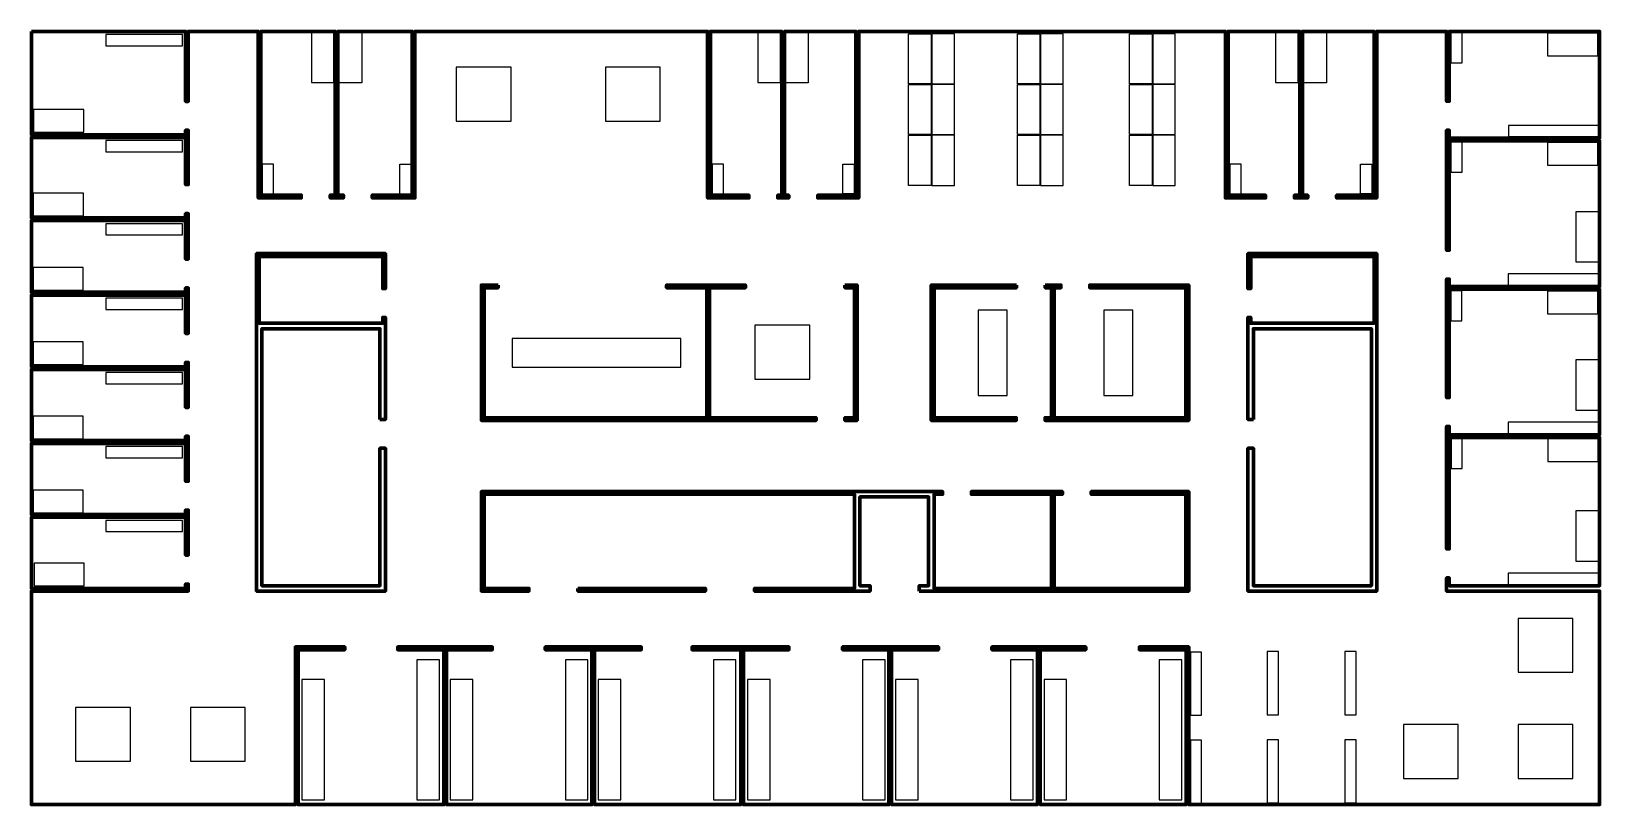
# Model space of a CAD drawing. Header units: metres. Extents: x 6.7 to 64.6, y 0 to 28.6.
import ezdxf

# ---------------------------------------------------------------- set-up
doc = ezdxf.new("R2010")
doc.units = ezdxf.units.M

msp = doc.modelspace()

# ---------------------------------------------------------------- linework, layer by layer
at = {"color": 18, "linetype": 'Continuous', "lineweight": 70, "true_color": 0x000000}
for points in [[(6.737, 28.553), (12.425, 28.553), (12.425, 25.972), (12.525, 25.972), (12.525, 28.553), (15.106, 28.553), (15.106, 22.411), (16.695, 22.411), (16.695, 22.514), (15.206, 22.514), (15.206, 28.556), (17.948, 28.556), (17.948, 22.514), (17.762, 22.514), (17.762, 22.411), (18.247, 22.411), (18.247, 22.514), (18.048, 22.514), (18.048, 28.556), (20.789, 28.556), (20.789, 22.514), (19.314, 22.514), (19.314, 22.411), (20.89, 22.411), (20.89, 28.553), (31.69, 28.553), (31.69, 22.411), (33.213, 22.411), (33.213, 22.511), (31.79, 22.511), (31.79, 28.553), (34.427, 28.553), (34.427, 22.511), (34.28, 22.511), (34.28, 22.411), (34.685, 22.411), (34.685, 22.511), (34.527, 22.511), (34.527, 28.553), (37.164, 28.553), (37.164, 22.511), (35.752, 22.511), (35.752, 22.411), (37.264, 22.411), (37.264, 28.553), (50.797, 28.553), (50.797, 22.411), (52.277, 22.411), (52.277, 22.511), (50.897, 22.511), (50.897, 28.553), (53.54, 28.553), (53.54, 22.511), (53.344, 22.511), (53.344, 22.411), (53.832, 22.411), (53.832, 22.511), (53.64, 22.511), (53.64, 28.553), (56.282, 28.553), (56.282, 22.511), (54.899, 22.511), (54.899, 22.411), (56.383, 22.411), (56.383, 28.553), (58.956, 28.553), (58.956, 25.975), (59.056, 25.975), (59.056, 28.553), (64.605, 28.553), (64.605, 24.618), (59.056, 24.618), (59.056, 24.908), (58.956, 24.908), (58.956, 20.481), (59.056, 20.481), (59.056, 24.518), (64.605, 24.518), (64.605, 19.137), (59.056, 19.137), (59.056, 19.414), (58.956, 19.414), (58.956, 15.044), (59.056, 15.044), (59.056, 19.037), (64.605, 19.037), (64.605, 13.672), (59.056, 13.672), (59.056, 13.977), (58.956, 13.977), (58.956, 9.455), (59.056, 9.455), (59.056, 13.572), (64.605, 13.572), (64.605, 8.099), (59.056, 8.099), (59.056, 8.388), (58.956, 8.388), (58.956, 7.899), (64.605, 7.899), (64.605, 0.021), (49.442, 0.021), (49.442, 5.839), (47.62, 5.839), (47.62, 5.739), (49.342, 5.739), (49.342, 0.021), (43.961, 0.021), (43.961, 5.739), (45.643, 5.739), (45.643, 5.839), (42.182, 5.839), (42.182, 5.739), (43.861, 5.739), (43.861, 0.021), (38.48, 0.021), (38.48, 5.739), (40.205, 5.739), (40.205, 5.839), (36.668, 5.839), (36.668, 5.739), (38.38, 5.739), (38.38, 0.021), (33.009, 0.021), (33.009, 5.739), (34.691, 5.739), (34.691, 5.839), (31.115, 5.839), (31.115, 5.739), (32.909, 5.739), (32.909, 0.021), (27.519, 0.021), (27.519, 5.739), (29.243, 5.739), (29.243, 5.839), (25.695, 5.839), (25.695, 5.739), (27.419, 5.739), (27.419, 0.021), (22.057, 0.021), (22.057, 5.739), (23.739, 5.739), (23.739, 5.839), (20.257, 5.839), (20.257, 5.739), (21.957, 5.739), (21.957, 0.021), (16.576, 0.021), (16.576, 5.739), (18.301, 5.739), (18.301, 5.839), (16.476, 5.839), (16.476, 0.021), (6.735, 0.021), (6.736, 7.899), (12.525, 7.899), (12.525, 8.161), (12.425, 8.161), (12.425, 7.999), (6.735, 7.999), (6.736, 10.626), (12.425, 10.626), (12.425, 9.228), (12.525, 9.228), (12.525, 10.888), (12.425, 10.888), (12.425, 10.726), (6.735, 10.726), (6.736, 13.352), (12.425, 13.352), (12.425, 11.955), (12.525, 11.955), (12.525, 13.614), (12.425, 13.614), (12.425, 13.452), (6.736, 13.452), (6.736, 16.079), (12.425, 16.079), (12.425, 14.681), (12.525, 14.681), (12.525, 16.341), (12.425, 16.341), (12.425, 16.179), (6.736, 16.179), (6.736, 18.826), (12.425, 18.826), (12.425, 17.408), (12.525, 17.408), (12.525, 19.088), (12.425, 19.088), (12.425, 18.926), (6.736, 18.926), (6.737, 21.572), (12.425, 21.572), (12.425, 20.155), (12.525, 20.155), (12.525, 21.834), (12.425, 21.834), (12.425, 21.672), (6.736, 21.672), (6.737, 24.643), (12.425, 24.643), (12.425, 22.901), (12.525, 22.901), (12.525, 24.905), (12.425, 24.905), (12.425, 24.743), (6.737, 24.743), (6.737, 28.553)], [(19.599, 14.237), (19.599, 17.584), (15.245, 17.584), (15.245, 8.101), (19.599, 8.101), (19.599, 13.17), (19.799, 13.17), (19.799, 7.901), (15.045, 7.901), (15.045, 20.353), (19.799, 20.353), (19.799, 19.064), (19.699, 19.064), (19.699, 20.253), (15.145, 20.253), (15.145, 17.784), (19.699, 17.784), (19.699, 17.997), (19.799, 17.997), (19.799, 14.237), (19.599, 14.237)], [(51.828, 14.237), (51.828, 17.584), (56.182, 17.584), (56.182, 8.101), (51.828, 8.101), (51.828, 13.17), (51.628, 13.17), (51.628, 7.901), (56.382, 7.901), (56.382, 20.353), (51.628, 20.353), (51.628, 19.064), (51.728, 19.064), (51.728, 20.253), (56.282, 20.253), (56.282, 17.784), (51.728, 17.784), (51.728, 17.997), (51.628, 17.997), (51.628, 14.237), (51.828, 14.237)], [(23.96, 19.194), (23.96, 19.094), (23.44, 19.094), (23.44, 14.297), (31.654, 14.297), (31.654, 19.094), (30.172, 19.094), (30.172, 19.194), (33.085, 19.194), (33.085, 19.094), (31.754, 19.094), (31.754, 14.297), (35.689, 14.297), (35.689, 14.197), (23.34, 14.197), (23.34, 19.194), (23.96, 19.194)], [(36.756, 19.194), (37.206, 19.194), (37.206, 14.197), (36.756, 14.197), (36.756, 14.297), (37.106, 14.297), (37.106, 19.094), (36.756, 19.094), (36.756, 19.194)], [(43.082, 19.194), (43.082, 19.094), (40.043, 19.094), (40.043, 14.298), (43.076, 14.298), (43.076, 14.198), (39.943, 14.198), (39.943, 19.194), (43.082, 19.194)], [(44.149, 19.194), (44.149, 19.094), (44.384, 19.094), (44.378, 14.298), (44.143, 14.298), (44.143, 14.198), (49.441, 14.198), (49.441, 19.194), (45.791, 19.194), (45.791, 19.094), (49.341, 19.094), (49.341, 14.298), (44.477, 14.298), (44.481, 19.094), (44.724, 19.094), (44.724, 19.194), (44.149, 19.194)], [(39.497, 7.901), (39.497, 8.101), (39.843, 8.101), (39.843, 11.375), (37.306, 11.375), (37.306, 8.101), (37.687, 8.101), (37.687, 7.901), (33.42, 7.901), (33.42, 8.001), (37.106, 8.001), (37.106, 11.475), (23.44, 11.475), (23.44, 8.001), (25.096, 8.001), (25.096, 7.901), (23.34, 7.901), (23.34, 11.575), (40.359, 11.575), (40.359, 11.475), (40.043, 11.475), (40.043, 8.001), (44.378, 8.001), (44.378, 11.475), (41.426, 11.475), (41.426, 11.575), (44.779, 11.575), (44.779, 11.475), (44.478, 11.475), (44.478, 8.001), (49.341, 8.001), (49.341, 11.475), (45.846, 11.475), (45.846, 11.575), (49.441, 11.575), (49.441, 7.901), (39.497, 7.901)], [(26.906, 8.001), (31.61, 8.001), (31.61, 7.901), (26.906, 7.901), (26.906, 8.001)]]:
    msp.add_lwpolyline(points, close=True, dxfattribs=at)
at = {"color": 18, "linetype": 'Continuous', "lineweight": 25, "true_color": 0x000000}
for points in [[(9.478, 28.023), (12.317, 28.023), (12.317, 28.439), (9.478, 28.439), (9.478, 28.023)], [(17.066, 26.664), (17.899, 26.664), (17.899, 28.518), (17.066, 28.518), (17.066, 26.664)], [(18.926, 26.662), (18.092, 26.662), (18.092, 28.515), (18.926, 28.515), (18.926, 26.662)], [(33.544, 26.664), (34.378, 26.664), (34.378, 28.518), (33.544, 28.518), (33.544, 26.664)], [(35.404, 26.662), (34.57, 26.662), (34.57, 28.515), (35.404, 28.515), (35.404, 26.662)], [(39.941, 26.616), (39.107, 26.616), (39.107, 28.47), (39.941, 28.47), (39.941, 26.616)], [(39.965, 26.616), (40.799, 26.616), (40.799, 28.47), (39.965, 28.47), (39.965, 26.616)], [(43.953, 26.616), (43.12, 26.616), (43.12, 28.47), (43.953, 28.47), (43.953, 26.616)], [(43.977, 26.616), (44.811, 26.616), (44.811, 28.47), (43.977, 28.47), (43.977, 26.616)], [(48.091, 26.616), (47.257, 26.616), (47.257, 28.47), (48.091, 28.47), (48.091, 26.616)], [(48.114, 26.616), (48.948, 26.616), (48.948, 28.47), (48.114, 28.47), (48.114, 26.616)], [(52.649, 26.664), (53.483, 26.664), (53.483, 28.518), (52.649, 28.518), (52.649, 26.664)], [(54.529, 26.659), (53.695, 26.659), (53.695, 28.512), (54.529, 28.512), (54.529, 26.659)], [(59.116, 27.399), (59.532, 27.399), (59.532, 28.5), (59.116, 28.5), (59.116, 27.399)], [(62.686, 27.657), (64.54, 27.657), (64.54, 28.491), (62.686, 28.491), (62.686, 27.657)], [(22.414, 25.243), (24.438, 25.243), (24.438, 27.229), (22.414, 27.229), (22.414, 25.243)], [(27.917, 25.243), (29.941, 25.243), (29.941, 27.229), (27.917, 27.229), (27.917, 25.243)], [(39.941, 24.747), (39.107, 24.747), (39.107, 26.6), (39.941, 26.6), (39.941, 24.747)], [(39.965, 24.747), (40.799, 24.747), (40.799, 26.6), (39.965, 26.6), (39.965, 24.747)], [(43.953, 24.747), (43.12, 24.747), (43.12, 26.6), (43.953, 26.6), (43.953, 24.747)], [(43.977, 24.747), (44.811, 24.747), (44.811, 26.6), (43.977, 26.6), (43.977, 24.747)], [(48.091, 24.747), (47.257, 24.747), (47.257, 26.6), (48.091, 26.6), (48.091, 24.747)], [(48.114, 24.747), (48.948, 24.747), (48.948, 26.6), (48.114, 26.6), (48.114, 24.747)], [(6.812, 24.839), (8.665, 24.839), (8.665, 25.673), (6.812, 25.673), (6.812, 24.839)], [(61.237, 24.67), (64.567, 24.67), (64.567, 25.087), (61.237, 25.087), (61.237, 24.67)], [(9.478, 24.113), (12.317, 24.113), (12.317, 24.53), (9.478, 24.53), (9.478, 24.113)], [(39.941, 22.87), (39.107, 22.87), (39.107, 24.724), (39.941, 24.724), (39.941, 22.87)], [(39.965, 22.87), (40.799, 22.87), (40.799, 24.724), (39.965, 24.724), (39.965, 22.87)], [(43.953, 22.87), (43.12, 22.87), (43.12, 24.724), (43.953, 24.724), (43.953, 22.87)], [(43.977, 22.87), (44.811, 22.87), (44.811, 24.724), (43.977, 24.724), (43.977, 22.87)], [(48.091, 22.87), (47.257, 22.87), (47.257, 24.724), (48.091, 24.724), (48.091, 22.87)], [(48.114, 22.87), (48.948, 22.87), (48.948, 24.724), (48.114, 24.724), (48.114, 22.87)], [(59.114, 23.361), (59.531, 23.361), (59.531, 24.462), (59.114, 24.462), (59.114, 23.361)], [(62.684, 23.62), (64.538, 23.62), (64.538, 24.453), (62.684, 24.453), (62.684, 23.62)], [(15.257, 22.554), (15.674, 22.554), (15.674, 23.654), (15.257, 23.654), (15.257, 22.554)], [(20.75, 22.554), (20.333, 22.554), (20.333, 23.654), (20.75, 23.654), (20.75, 22.554)], [(31.853, 22.553), (32.269, 22.553), (32.269, 23.653), (31.853, 23.653), (31.853, 22.553)], [(37.097, 22.561), (36.68, 22.561), (36.68, 23.661), (37.097, 23.661), (37.097, 22.561)], [(50.958, 22.553), (51.375, 22.553), (51.375, 23.653), (50.958, 23.653), (50.958, 22.553)], [(56.203, 22.561), (55.786, 22.561), (55.786, 23.661), (56.203, 23.661), (56.203, 22.561)], [(6.802, 21.747), (8.655, 21.747), (8.655, 22.58), (6.802, 22.58), (6.802, 21.747)], [(9.478, 21.042), (12.317, 21.042), (12.317, 21.459), (9.478, 21.459), (9.478, 21.042)], [(63.726, 20.046), (64.56, 20.046), (64.56, 21.899), (63.726, 21.899), (63.726, 20.046)], [(6.798, 19.009), (8.652, 19.009), (8.652, 19.843), (6.798, 19.843), (6.798, 19.009)], [(61.23, 19.187), (64.56, 19.187), (64.56, 19.603), (61.23, 19.603), (61.23, 19.187)], [(9.478, 18.295), (12.317, 18.295), (12.317, 18.712), (9.478, 18.712), (9.478, 18.295)], [(59.109, 17.879), (59.526, 17.879), (59.526, 18.98), (59.109, 18.98), (59.109, 17.879)], [(62.68, 18.137), (64.534, 18.137), (64.534, 18.971), (62.68, 18.971), (62.68, 18.137)], [(41.676, 15.124), (42.739, 15.124), (42.739, 18.273), (41.676, 18.273), (41.676, 15.124)], [(46.311, 15.124), (47.375, 15.124), (47.375, 18.273), (46.311, 18.273), (46.311, 15.124)], [(33.434, 15.725), (35.458, 15.725), (35.458, 17.71), (33.434, 17.71), (33.434, 15.725)], [(6.798, 16.263), (8.652, 16.263), (8.652, 17.096), (6.798, 17.096), (6.798, 16.263)], [(30.701, 16.164), (30.701, 17.227), (24.472, 17.227), (24.472, 16.164), (30.701, 16.164)], [(63.726, 14.58), (64.56, 14.58), (64.56, 16.433), (63.726, 16.433), (63.726, 14.58)], [(9.478, 15.548), (12.317, 15.548), (12.317, 15.965), (9.478, 15.965), (9.478, 15.548)], [(6.798, 13.516), (8.652, 13.516), (8.652, 14.35), (6.798, 14.35), (6.798, 13.516)], [(61.23, 13.721), (64.56, 13.721), (64.56, 14.138), (61.23, 14.138), (61.23, 13.721)], [(59.121, 12.422), (59.538, 12.422), (59.538, 13.522), (59.121, 13.522), (59.121, 12.422)], [(62.691, 12.68), (64.545, 12.68), (64.545, 13.514), (62.691, 13.514), (62.691, 12.68)], [(9.478, 12.822), (12.317, 12.822), (12.317, 13.239), (9.478, 13.239), (9.478, 12.822)], [(6.798, 10.789), (8.652, 10.789), (8.652, 11.623), (6.798, 11.623), (6.798, 10.789)], [(9.478, 10.095), (12.317, 10.095), (12.317, 10.512), (9.478, 10.512), (9.478, 10.095)], [(63.726, 9.008), (64.56, 9.008), (64.56, 10.861), (63.726, 10.861), (63.726, 9.008)], [(6.836, 8.095), (8.689, 8.095), (8.689, 8.929), (6.836, 8.929), (6.836, 8.095)], [(61.23, 8.148), (64.56, 8.148), (64.56, 8.565), (61.23, 8.565), (61.23, 8.148)], [(61.596, 4.906), (63.62, 4.906), (63.62, 6.892), (61.596, 6.892), (61.596, 4.906)], [(20.958, 0.201), (21.792, 0.201), (21.792, 5.359), (20.958, 5.359), (20.958, 0.201)], [(26.44, 0.201), (27.274, 0.201), (27.274, 5.359), (26.44, 5.359), (26.44, 0.201)], [(31.901, 0.201), (32.735, 0.201), (32.735, 5.359), (31.901, 5.359), (31.901, 0.201)], [(37.405, 0.201), (38.238, 0.201), (38.238, 5.359), (37.405, 5.359), (37.405, 0.201)], [(42.866, 0.201), (43.699, 0.201), (43.699, 5.359), (42.866, 5.359), (42.866, 0.201)], [(48.348, 0.201), (49.182, 0.201), (49.182, 5.359), (48.348, 5.359), (48.348, 0.201)], [(49.502, 3.323), (49.919, 3.323), (49.919, 5.653), (49.502, 5.653), (49.502, 3.323)], [(52.336, 3.337), (52.753, 3.337), (52.753, 5.667), (52.336, 5.667), (52.336, 3.337)], [(55.201, 3.337), (55.618, 3.337), (55.618, 5.667), (55.201, 5.667), (55.201, 3.337)], [(16.712, 0.201), (17.546, 0.201), (17.546, 4.644), (16.712, 4.644), (16.712, 0.201)], [(22.194, 0.201), (23.028, 0.201), (23.028, 4.644), (22.194, 4.644), (22.194, 0.201)], [(27.655, 0.201), (28.489, 0.201), (28.489, 4.644), (27.655, 4.644), (27.655, 0.201)], [(33.159, 0.201), (33.992, 0.201), (33.992, 4.644), (33.159, 4.644), (33.159, 0.201)], [(38.62, 0.201), (39.453, 0.201), (39.453, 4.644), (38.62, 4.644), (38.62, 0.201)], [(44.102, 0.201), (44.936, 0.201), (44.936, 4.644), (44.102, 4.644), (44.102, 0.201)], [(8.369, 1.625), (10.392, 1.625), (10.392, 3.611), (8.369, 3.611), (8.369, 1.625)], [(12.602, 1.625), (14.626, 1.625), (14.626, 3.611), (12.602, 3.611), (12.602, 1.625)], [(57.363, 0.99), (59.387, 0.99), (59.387, 2.976), (57.363, 2.976), (57.363, 0.99)], [(61.596, 0.99), (63.62, 0.99), (63.62, 2.976), (61.596, 2.976), (61.596, 0.99)], [(49.502, 0.07), (49.919, 0.07), (49.919, 2.4), (49.502, 2.4), (49.502, 0.07)], [(52.336, 0.084), (52.753, 0.084), (52.753, 2.414), (52.336, 2.414), (52.336, 0.084)], [(55.201, 0.084), (55.618, 0.084), (55.618, 2.414), (55.201, 2.414), (55.201, 0.084)]]:
    msp.add_lwpolyline(points, close=True, dxfattribs=at)

doc.saveas('drawing.dxf')
